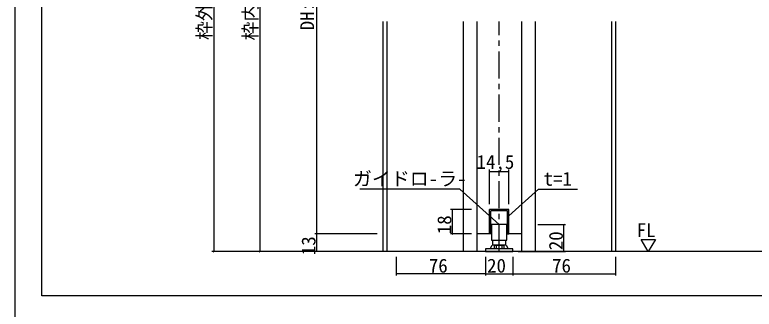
# Model space of a CAD drawing. Units: millimetres, scale not verified. Extents: x -800 to 800, y -554 to 554.
# Drawn here: x -800 to -254, y -37 to 181 of the extents above; entities that cross this region are included whole.
import ezdxf
from ezdxf.enums import TextEntityAlignment as Align

# ---------------------------------------------------------------- set-up
doc = ezdxf.new("R2010")
doc.units = ezdxf.units.MM
doc.header["$LTSCALE"] = 4
doc.linetypes.add('CHAIN1', pattern=[8, 5, -1, 1, -1])
for name, color, linetype, lineweight in [('1-0', 7, 'Continuous', 25), ('1-3_0', 7, 'Continuous', 25), ('2-0', 7, 'Continuous', 25)]:
    doc.layers.add(name, color=color, linetype=linetype, lineweight=lineweight)
doc.styles.add('ＭＳ ゴシック', font='')
doc.styles.get('ＭＳ ゴシック').set_extended_font_data('MS Gothic')

msp = doc.modelspace()

# ---------------------------------------------------------------- linework, layer by layer
at = {"layer": '1-0'}
msp.add_lwpolyline([(152, -27), (-780, -27), (-780, 534)], dxfattribs=at)
at = {"layer": '1-3_0'}
msp.add_lwpolyline([(-800, -554), (800, -554), (800, 554), (-800, 554)], close=True, dxfattribs=at)
msp.add_lwpolyline([(152, -27), (-780, -27), (-780, 534)], dxfattribs=at)
at = {"layer": '2-0'}
for p, q in [((-653.143, 452.615), (-653.143, 5.615)), ((-619.168, 416.615), (-619.168, 5.615)), ((-577.18, 382.615), (-577.18, 18.615)), ((-528.362, 175.644), (-528.362, 5.615)), ((-525.362, 175.644), (-525.362, 5.615)), ((-468.862, 175.644), (-468.862, 5.615)), ((-458.862, 175.644), (-458.862, 5.615)), ((-458.862, 175.644), (-458.862, 18.615)), ((-425.862, 175.644), (-425.862, 5.615)), ((-425.862, 175.644), (-425.862, 18.615)), ((-415.862, 175.644), (-415.862, 5.615)), ((-359.362, 175.644), (-359.362, 5.615)), ((-356.362, 175.644), (-356.362, 5.615)), ((-449.612, 40.615), (-449.612, 66.172)), ((-435.112, 40.615), (-435.112, 66.172)), ((-449.769, 64.922), (-449.456, 64.922)), ((-449.612, 64.922), (-435.112, 64.922)), ((-434.956, 64.922), (-435.269, 64.922)), ((-462.862, 36.615), (-478.17, 36.615)), ((-476.92, 36.771), (-476.92, 36.459)), ((-476.92, 18.615), (-476.92, 36.615)), ((-449.612, 18.615), (-449.612, 36.615)), ((-435.112, 36.615), (-449.612, 36.615)), ((-448.612, 18.615), (-448.612, 35.615)), ((-436.112, 35.615), (-448.612, 35.615)), ((-436.112, 18.615), (-436.112, 35.615)), ((-435.112, 18.615), (-435.112, 36.615)), ((-413.862, 25.615), (-393.294, 25.615)), ((-394.544, 25.771), (-394.544, 25.459)), ((-394.544, 5.615), (-394.544, 25.615)), ((-532.362, 18.615), (-578.43, 18.615)), ((-532.362, 18.615), (-578.43, 18.615)), ((-577.18, 18.459), (-577.18, 18.771)), ((-577.18, 18.771), (-577.18, 18.459)), ((-577.18, 18.615), (-577.18, 5.615)), ((-462.862, 18.615), (-478.17, 18.615)), ((-476.92, 18.459), (-476.92, 18.771)), ((-449.612, 18.615), (-458.862, 18.615)), ((-448.612, 18.615), (-449.612, 18.615)), ((-436.112, 18.615), (-435.112, 18.615)), ((-425.862, 18.615), (-435.112, 18.615)), ((-447.116, 10.422), (-447.116, 14.121)), ((-437.609, 14.121), (-437.609, 10.422)), ((-532.362, 5.615), (-654.393, 5.615)), ((-653.143, 5.459), (-653.143, 5.771)), ((-197.518, 5.615), (-628.362, 5.615)), ((-532.362, 5.615), (-620.418, 5.615)), ((-619.168, 5.459), (-619.168, 5.771)), ((-532.362, 5.615), (-578.43, 5.615)), ((-577.18, 5.459), (-577.18, 5.771)), ((-449.039, 7.654), (-447.616, 10.422)), ((-437.109, 10.422), (-447.616, 10.422)), ((-437.109, 10.422), (-435.664, 7.616)), ((-428.362, 5.615), (-393.294, 5.615)), ((-394.544, 5.459), (-394.544, 5.771)), ((-42.714, 5.615), (-319.462, 5.615)), ((-518.362, 1.615), (-518.362, -11.993)), ((-518.362, 1.615), (-518.362, -11.993)), ((-452.362, 1.615), (-452.362, -11.993)), ((-432.362, 1.615), (-432.362, -11.993)), ((-356.362, 1.615), (-356.362, -11.993)), ((-356.362, 1.615), (-356.362, -11.993)), ((-518.519, -10.743), (-518.206, -10.743)), ((-518.519, -10.743), (-518.206, -10.743)), ((-452.362, -10.743), (-518.362, -10.743)), ((-452.362, -10.743), (-518.362, -10.743)), ((-452.519, -10.743), (-452.206, -10.743)), ((-452.362, -10.743), (-432.362, -10.743)), ((-432.206, -10.743), (-432.519, -10.743)), ((-432.362, -10.743), (-356.362, -10.743)), ((-356.206, -10.743), (-356.519, -10.743)), ((-356.206, -10.743), (-356.519, -10.743))]:
    msp.add_line(p, q, dxfattribs=at)
at = {"layer": '2-0', "linetype": 'CHAIN1'}
msp.add_line((-442.362, 5.615), (-442.362, 175.644), dxfattribs=at)
at = {"layer": '2-0'}
for points in [[(-442.362, 25.615), (-471.434, 51.672), (-545.171, 51.672)], [(-435.112, 32.113), (-413.291, 51.672), (-384.446, 51.672)], [(-438.607, 7.616), (-438.607, 9.77), (-439.21, 10.118), (-445.515, 10.118), (-446.118, 9.77), (-446.118, 7.616)], [(-444.24, 7.616), (-444.24, 9.77), (-444.366, 9.842)], [(-440.359, 9.842), (-440.485, 9.77), (-440.485, 7.616)]]:
    msp.add_lwpolyline(points, dxfattribs=at)
for points in [[(-448.116, 14.121), (-436.608, 14.121), (-436.608, 25.615), (-448.116, 25.615)], [(-332.244, 5.615), (-337.44, 14.615), (-327.048, 14.615)], [(-452.362, 5.615), (-432.362, 5.615), (-432.362, 7.616), (-452.362, 7.616)]]:
    msp.add_lwpolyline(points, close=True, dxfattribs=at)
for centre, radius, start, end in [((-449.612, 64.922), 0.156, 0, 180), ((-435.112, 64.922), 0.156, 180, 0), ((-476.92, 36.615), 0.156, 270, 90), ((-394.544, 25.615), 0.156, 270, 90), ((-577.18, 18.615), 0.156, 90, 270), ((-577.18, 18.615), 0.156, 270, 90), ((-476.92, 18.615), 0.156, 90, 270), ((-653.143, 5.615), 0.156, 90, 270), ((-619.168, 5.615), 0.156, 90, 270), ((-577.18, 5.615), 0.156, 90, 270), ((-445.179, 8.434), 1.626, 60, 120), ((-442.362, 3.846), 6.214, 72.41206, 107.58794), ((-439.546, 8.434), 1.626, 60, 120), ((-394.544, 5.615), 0.156, 90, 270), ((-518.362, -10.743), 0.156, 180, 0), ((-518.362, -10.743), 0.156, 180, 0), ((-452.362, -10.743), 0.156, 0, 180), ((-432.362, -10.743), 0.156, 180, 0), ((-356.362, -10.743), 0.156, 180, 0), ((-356.362, -10.743), 0.156, 180, 0)]:
    msp.add_arc(centre, radius, start, end, dxfattribs=at)

# ---------------------------------------------------------------- texts
at = {"layer": '2-0', "style": 'ＭＳ ゴシック'}
for s, p in [('枠外\u3000H：1,900', (-651.867, 161.947)), ('枠内\u3000IH:1,864', (-617.892, 161.644)), ('DH:1,817', (-575.904, 169.18)), ('18', (-474.655, 18.433)), ('20', (-392.279, 6.636)), ('13', (-574.915, 2.973))]:
    msp.add_text(s, height=10.26, rotation=90, dxfattribs=at).set_placement(p, align=Align.BOTTOM_LEFT)
for s, p in [('14,5', (-459.082, 63.673)), ('ガイドロ-ラ-', (-550.341, 51.237)), ('t=1', (-409.581, 51.237)), ('FL', (-340.787, 13.236)), ('76', (-494.301, -13.007)), ('20', (-451.301, -13.007)), ('76', (-403.301, -13.007))]:
    msp.add_text(s, height=10.26, dxfattribs=at).set_placement(p, align=Align.BOTTOM_LEFT)

doc.saveas('drawing.dxf')
